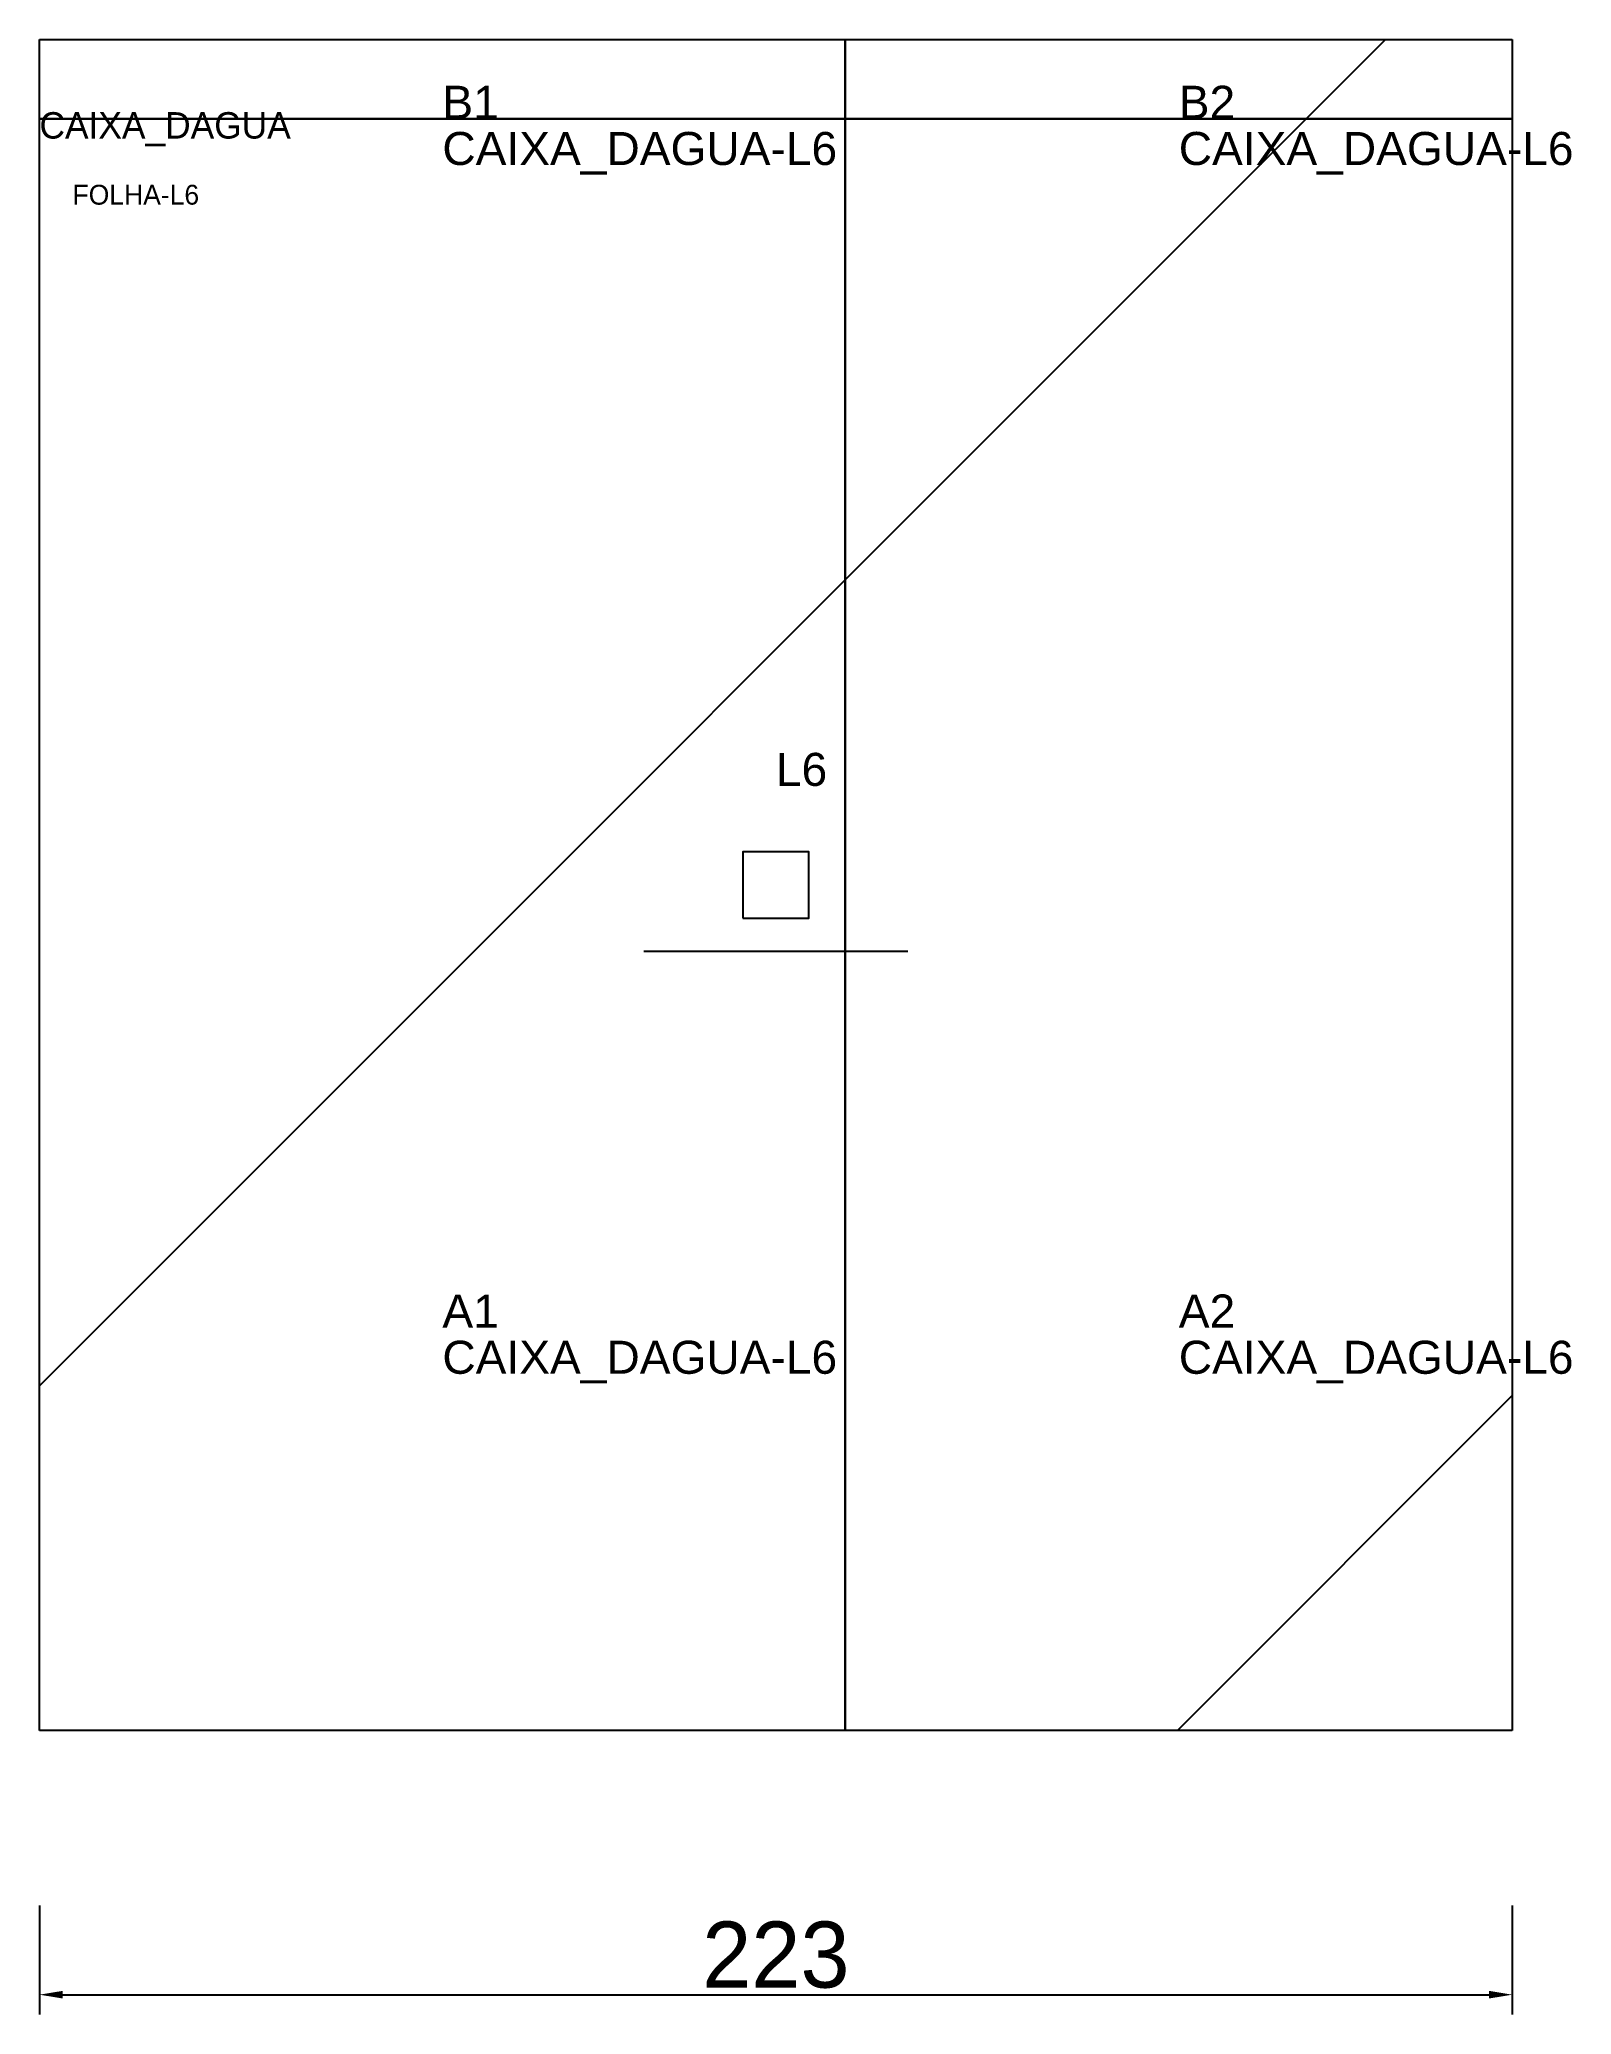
# Model space of a CAD drawing. Header units: metres. Extents: x 222 to 454, y -97 to 202.
import ezdxf

# ---------------------------------------------------------------- set-up
doc = ezdxf.new("R2010")
doc.units = ezdxf.units.M
for name, color, linetype in [('3', 3, 'CONTINUOUS'), ('AUX00', 7, 'CONTINUOUS'), ('COTA', 241, 'CONTINUOUS'), ('FOLHA', 255, 'CONTINUOUS'), ('Hachura', 251, 'CONTINUOUS'), ('NOMENCLATURA', 7, 'CONTINUOUS'), ('Nível', 160, 'CONTINUOUS'), ('Painéis', 200, 'CONTINUOUS'), ('Pilares', 5, 'CONTINUOUS'), ('SARR_2.2x7', 40, 'CONTINUOUS')]:
    doc.layers.add(name, color=color, linetype=linetype)
doc.styles.add('ARIAL', font='Arial.ttf')
doc.styles.add('STR_STANDARD', font='arial.ttf')
doc.dimstyles.new('EZ DXF', dxfattribs={"dimtxt": 10, "dimasz": 3.5, "dimexe": 3, "dimexo": 1.5, "dimgap": 1, "dimtad": 1, "dimdec": 1, "dimdsep": 46, "dimcen": 2.5, "dimazin": 3, "dimtfac": 1, "dimtmove": 0, "dimatfit": 3})

msp = doc.modelspace()

# ---------------------------------------------------------------- hatches: boundary and pattern name
at = {"layer": 'Hachura'}
h = msp.add_hatch(dxfattribs=at)
h.set_pattern_fill('ANSI31', scale=50)
h.paths.add_polyline_path([(222.2, 201.5), (445.2, 201.5), (445.2, -54.5), (222.2, -54.5)])
h = msp.add_hatch(dxfattribs=at)
h.set_pattern_fill('ANSI31', scale=50)
h.paths.add_polyline_path([(222.2, 201.5), (445.2, 201.5), (445.2, -54.5), (222.2, -54.5)])

# ---------------------------------------------------------------- linework, layer by layer
at = {"layer": '3'}
for points in [[(344.2, -54.5), (344.2, 201.5)], [(344.2, -54.5), (344.2, 201.5)], [(222.2, 189.5), (445.2, 189.5)], [(222.2, 189.5), (445.2, 189.5)]]:
    msp.add_lwpolyline(points, close=True, dxfattribs=at)
at = {"layer": 'Painéis', "color": 200}
for p, q in [((222.2, 201.5), (445.2, 201.5)), ((222.2, -54.5), (222.2, 201.5)), ((222.2, 201.5), (445.2, 201.5)), ((222.2, -54.5), (222.2, 201.5)), ((445.2, 201.5), (445.2, -54.5)), ((445.2, 201.5), (445.2, -54.5)), ((445.2, -54.5), (222.2, -54.5)), ((445.2, -54.5), (222.2, -54.5))]:
    msp.add_line(p, q, dxfattribs=at)
at = {"layer": 'Pilares'}
msp.add_lwpolyline([(328.7, 68.5), (338.7, 68.5), (338.7, 78.5), (328.7, 78.5)], close=True, dxfattribs=at)
msp.add_lwpolyline([(328.7, 68.5), (338.7, 68.5), (338.7, 78.5), (328.7, 78.5)], close=True, dxfattribs=at)
at = {"layer": 'SARR_2.2x7'}
msp.add_line((313.7, 63.5), (353.7, 63.5), dxfattribs=at)
msp.add_line((313.7, 63.5), (353.7, 63.5), dxfattribs=at)

# ---------------------------------------------------------------- texts
at = {"layer": '3', "style": 'STR_STANDARD'}
for s, p in [('B1', (283.2, 189.5)), ('B1', (283.2, 189.5)), ('B2', (394.7, 189.5)), ('B2', (394.7, 189.5)), ('A1', (283.2, 6.5)), ('A1', (283.2, 6.5)), ('A2', (394.7, 6.5)), ('A2', (394.7, 6.5))]:
    msp.add_text(s, height=5, dxfattribs=at).set_placement(p)
at = {"layer": 'AUX00', "style": 'STR_STANDARD'}
for p in [(283.2, 182.5), (283.2, 182.5), (394.7, 182.5), (394.7, 182.5), (283.2, -0.5), (283.2, -0.5), (394.7, -0.5), (394.7, -0.5)]:
    msp.add_text('CAIXA_DAGUA-L6', height=5, dxfattribs=at).set_placement(p)
at = {"layer": 'FOLHA'}
msp.add_text('FOLHA-L6', height=3, dxfattribs=at).set_placement((227.2, 176.5))
msp.add_text('FOLHA-L6', height=3, dxfattribs=at).set_placement((227.2, 176.5))
at = {"layer": 'NOMENCLATURA', "insert": (333.7, 93.5), "char_height": 5, "attachment_point": 1, "style": 'ARIAL'}
msp.add_mtext('L6', dxfattribs=at)
msp.add_mtext('L6', dxfattribs=at)
at = {"layer": 'Nível'}
msp.add_text('CAIXA_DAGUA', height=4, dxfattribs=at).set_placement((222.2, 186.5))
msp.add_text('CAIXA_DAGUA', height=4, dxfattribs=at).set_placement((222.2, 186.5))

# ---------------------------------------------------------------- dimensions: what is measured, and where the dimension line sits
at = {"layer": 'COTA'}
msp.add_linear_dim(base=(222.2, -94.5), p1=(222.2, -79.5), p2=(445.2, -79.5), dimstyle='EZ DXF', dxfattribs=at).render()
msp.add_linear_dim(base=(222.2, -94.5), p1=(222.2, -79.5), p2=(445.2, -79.5), dimstyle='EZ DXF', dxfattribs=at).render()

doc.saveas('drawing.dxf')
